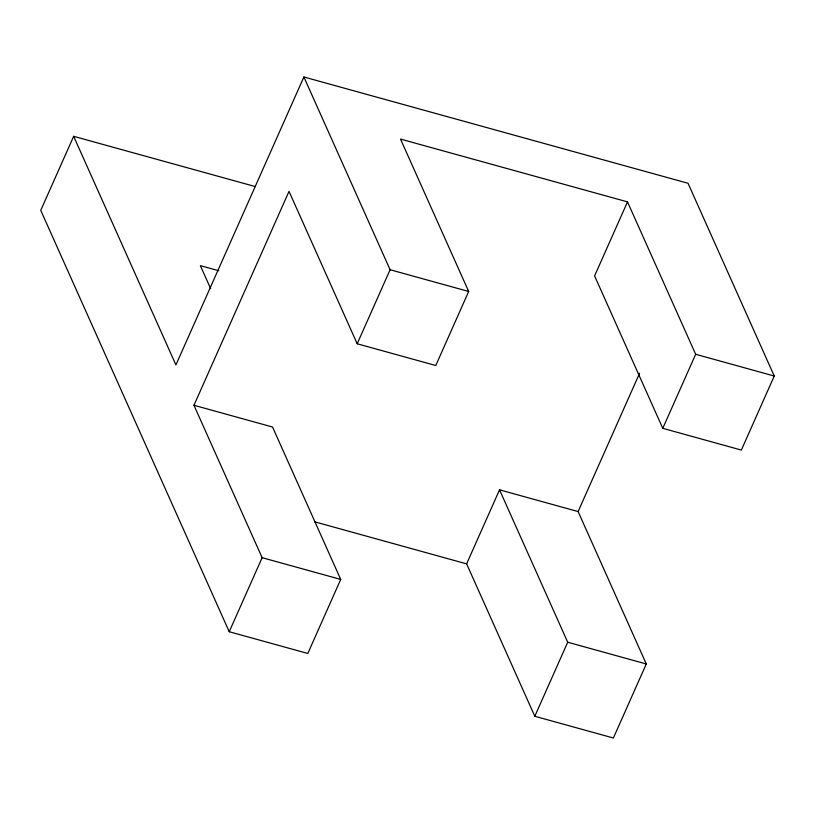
<?xml version="1.0" encoding="UTF-8"?>
<svg xmlns="http://www.w3.org/2000/svg" width="815" height="815" viewBox="0 0 815 815"><rect width="100%" height="100%" fill="white"/><g stroke="black" fill="none" stroke-linecap="round" stroke-linejoin="round"><path stroke-width="1.22" d="M73.656 136.319L40.75 210.362L229.229 631.727L307.805 653.467L340.711 579.424L272.536 427.019L193.96 405.279L289.019 191.372L357.194 343.777L435.77 365.517L468.676 291.475L400.501 139.07L627.499 201.876L695.674 354.281L662.768 428.323L741.344 450.074L774.25 376.031L688.033 183.273L303.883 76.987L175.918 364.926L73.656 136.319L255.299 186.574M229.229 631.727L262.135 557.684L193.96 405.279M357.194 343.777L390.1 269.734L303.883 76.987M466.628 563.868L499.534 489.825L578.11 511.565L646.285 663.97L613.379 738.013L534.803 716.273L466.628 563.868L314.478 521.763M627.499 201.876L594.593 275.918L662.768 428.323M578.11 511.565L639.592 373.229M534.803 716.273L567.709 642.23L499.534 489.825M390.1 269.734L468.676 291.475M695.674 354.281L774.25 376.031M218.756 270.733L200.358 265.639L210.667 288.693M262.135 557.684L340.711 579.424M567.709 642.23L646.285 663.97"/></g></svg>
